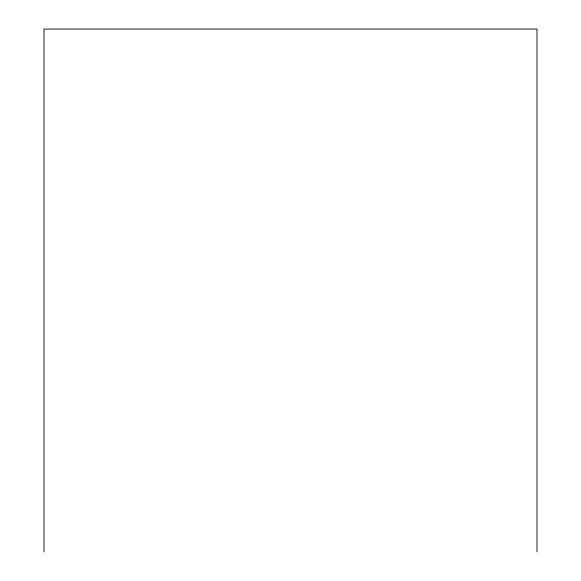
<?xml version="1.0" encoding="UTF-8"?>
<svg xmlns="http://www.w3.org/2000/svg" width="581" height="581" viewBox="0 0 581 581"><rect width="100%" height="100%" fill="white"/><g stroke="black" fill="none" stroke-linecap="round" stroke-linejoin="round"><path stroke-width="0.87" d="M537.004 551.95L537.004 29.05L43.996 29.05L43.996 551.95"/></g></svg>
